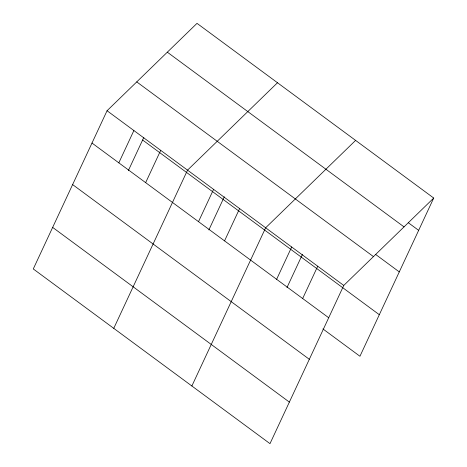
<?xml version="1.0" encoding="UTF-8"?>
<svg xmlns="http://www.w3.org/2000/svg" width="467" height="467" viewBox="0 0 467 467"><rect width="100%" height="100%" fill="white"/><g stroke="black" fill="none" stroke-linecap="round" stroke-linejoin="round"><path stroke-width="0.7" d="M107.054 110.743L33.28 268.951L269.99 443.65L343.765 285.442L433.72 198.049L197.01 23.35L107.054 110.743L343.765 285.442M118.822 162.843L133.883 130.538M128.384 170.525L143.824 137.415M145.646 182.644L160.712 150.339M113.761 328.348L187.536 170.14L277.491 82.747M198.51 221.656L213.577 189.357M208.866 229.922L224.3 196.811M224.551 240.873L239.612 208.574M191.873 385.999L265.647 227.791L355.603 140.398M276.627 279.307L291.688 247.008M286.977 287.573L302.418 254.462M302.663 298.524L317.723 266.225M433.72 198.049L359.946 356.257L322.913 328.931M408.24 222.666L418.654 230.354M167.326 52.187L404.031 226.886M375.556 254.392L399.279 271.899M136.743 81.9L373.448 256.599M142.61 140.012L379.321 314.711M91.993 143.042L328.698 317.741M72.618 184.593L309.323 359.292M52.654 227.4L289.365 402.099"/></g></svg>
